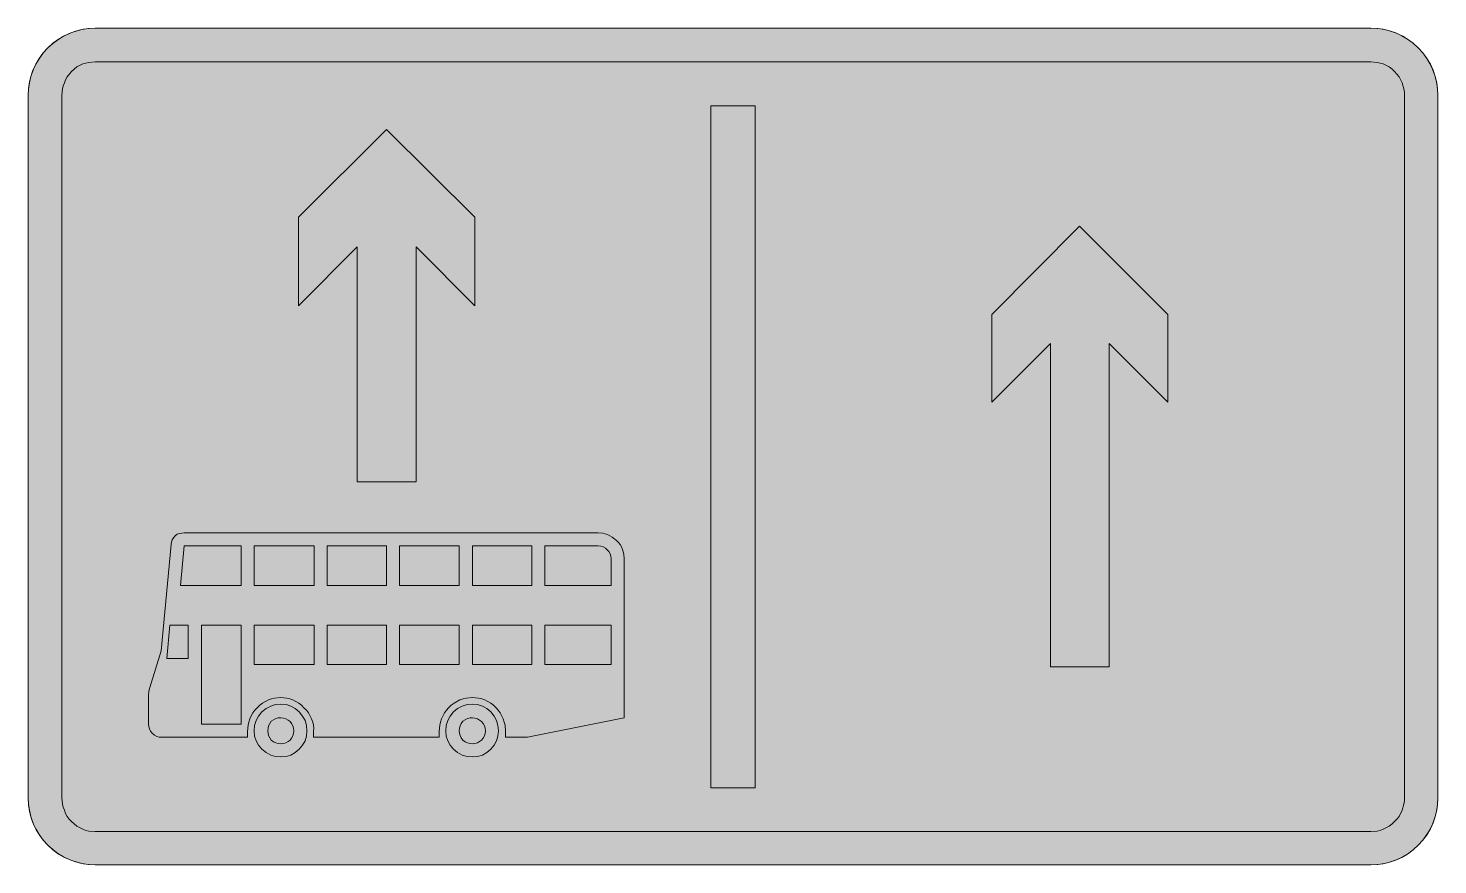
# Model space of a CAD drawing. Header units: metres. Extents: x 71 to 499, y 9 to 263.
import ezdxf

# ---------------------------------------------------------------- set-up
doc = ezdxf.new("R2010")
doc.units = ezdxf.units.M
for name, color, linetype, true_color in [('FILL_BLUE_0000FF', 7, 'Continuous', 0x0000ff), ('FILL_WHITE_FFFFFF', 7, 'Continuous', 0xffffff), ('STROKE_BLUE_0000FF', 7, 'Continuous', 0x0000ff)]:
    doc.layers.add(name, color=color, linetype=linetype, true_color=true_color)

msp = doc.modelspace()

# ---------------------------------------------------------------- hatches: boundary and pattern name
at = {"layer": 'FILL_BLUE_0000FF', "true_color": 0x0000ff}
h = msp.add_hatch(color=7, dxfattribs=at)
h.dxf.hatch_style = 1
h.paths.add_polyline_path([(478.44, 252.72), (480.33, 252.58), (482.22, 252.18), (484.06, 251.21), (484.9, 250.59), (485.64, 249.84), (486.39, 249.03), (487.01, 248.2), (487.98, 246.42), (488.47, 244.53), (488.64, 243.58), (488.7, 242.64), (488.7, 29.34), (488.64, 28.39), (488.47, 27.45), (487.98, 25.56), (487.01, 23.71), (486.39, 22.88), (485.64, 22.14), (484.9, 21.39), (484.06, 20.77), (482.22, 19.8), (481.27, 19.46), (480.33, 19.24), (478.44, 19.08), (91.26, 19.08), (89.37, 19.24), (88.42, 19.46), (87.48, 19.8), (85.7, 20.77), (84.87, 21.39), (84.06, 22.14), (83.39, 22.88), (82.78, 23.71), (82.26, 24.62), (81.9, 25.56), (81.56, 26.5), (81.34, 27.45), (81.18, 29.34), (81.18, 242.64), (81.34, 244.53), (81.56, 245.47), (81.9, 246.42), (82.26, 247.33), (82.78, 248.2), (84.06, 249.84), (84.87, 250.59), (85.7, 251.21), (87.48, 252.18), (89.37, 252.58), (91.26, 252.72), (478.44, 252.72)])
at = {"layer": 'FILL_WHITE_FFFFFF', "true_color": 0xffffff}
h = msp.add_hatch(color=7, dxfattribs=at)
h.dxf.hatch_style = 1
h.paths.add_polyline_path([(89.47, 9.07), (87.64, 9.31), (85.77, 9.76), (83.88, 10.44), (81.92, 11.24), (80.1, 12.28), (78.41, 13.53), (76.86, 14.94), (75.47, 16.49), (74.27, 18.16), (73.24, 19.93), (72.36, 21.78), (71.76, 23.67), (71.3, 25.56), (71.02, 27.45), (70.92, 29.34), (70.92, 242.64), (71.02, 244.45), (71.3, 246.35), (71.76, 248.28), (72.36, 250.2), (73.24, 252.05), (74.27, 253.82), (75.47, 255.49), (76.86, 257.04), (78.41, 258.43), (80.1, 259.63), (81.92, 260.66), (83.88, 261.54), (85.77, 262.22), (87.64, 262.66), (89.47, 262.91), (91.26, 262.98), (478.44, 262.98), (480.33, 262.91), (482.22, 262.66), (484.11, 262.22), (486, 261.54), (487.85, 260.66), (489.62, 259.63), (491.29, 258.43), (492.84, 257.04), (494.25, 255.49), (495.49, 253.82), (496.54, 252.05), (497.34, 250.2), (498.02, 248.28), (498.46, 246.35), (498.71, 244.45), (498.78, 242.64), (498.78, 29.34), (498.71, 27.45), (498.46, 25.56), (498.02, 23.67), (497.34, 21.78), (496.54, 19.93), (495.49, 18.16), (494.25, 16.49), (492.84, 14.94), (491.29, 13.53), (489.62, 12.28), (487.85, 11.24), (486, 10.44), (484.11, 9.76), (482.22, 9.31), (480.33, 9.07), (478.44, 9), (91.26, 9), (89.47, 9.07)])
h = msp.add_hatch(color=7, dxfattribs=at)
h.dxf.hatch_style = 1
h.paths.add_polyline_path([(291.6, 239.4), (291.6, 32.4), (278.1, 32.4), (278.1, 239.4), (291.6, 239.4)])
h = msp.add_hatch(color=7, dxfattribs=at)
h.dxf.hatch_style = 1
h.paths.add_polyline_path([(206.46, 178.74), (188.64, 196.56), (188.64, 125.28), (170.82, 125.28), (170.82, 196.56), (153, 178.74), (153, 205.56), (179.64, 232.2), (206.46, 205.56), (206.46, 178.74)])
h = msp.add_hatch(color=7, dxfattribs=at)
h.dxf.hatch_style = 1
h.paths.add_polyline_path([(416.88, 149.4), (399.06, 167.22), (399.06, 69.12), (381.24, 69.12), (381.24, 167.22), (363.42, 149.4), (363.42, 176.04), (390.06, 202.86), (416.88, 176.04), (416.88, 149.4)])
h = msp.add_hatch(color=7, dxfattribs=at)
h.dxf.hatch_style = 1
h.paths.add_polyline_path([(207.63, 59.6), (205.74, 59.76), (203.85, 59.6), (202.9, 59.38), (201.96, 59.04), (200.18, 58.07), (199.35, 57.45), (198.54, 56.7), (197.9, 55.96), (197.32, 55.12), (196.38, 53.28), (196.04, 52.33), (195.82, 51.39), (195.66, 49.5), (195.66, 47.7), (157.5, 47.7), (157.5, 49.5), (157.57, 50.44), (157.5, 51.39), (157.3, 52.33), (156.96, 53.28), (155.99, 55.12), (155.37, 55.96), (154.62, 56.7), (153.88, 57.45), (153.04, 58.07), (151.2, 59.04), (150.33, 59.38), (149.4, 59.6), (147.6, 59.76), (145.71, 59.6), (144.76, 59.38), (143.82, 59.04), (142.04, 58.07), (141.21, 57.45), (140.4, 56.7), (139.73, 55.96), (139.12, 55.12), (138.6, 54.22), (138.24, 53.28), (137.9, 52.33), (137.68, 51.39), (137.52, 49.5), (137.52, 47.7), (111.42, 47.7), (110.72, 47.77), (109.98, 47.99), (109.24, 48.38), (108.54, 48.96), (108.07, 49.56), (107.73, 50.24), (107.53, 50.96), (107.46, 51.66), (107.46, 60.48), (107.57, 61.72), (107.82, 62.82), (111.24, 73.98), (114.3, 106.2), (114.4, 106.9), (114.66, 107.62), (115.06, 108.3), (115.56, 108.9), (116.16, 109.34), (116.84, 109.62), (118.26, 109.8), (243.9, 109.8), (245.3, 109.66), (246.76, 109.24), (248.18, 108.51), (249.48, 107.46), (250.09, 106.89), (250.58, 106.24), (250.97, 105.54), (251.28, 104.76), (251.68, 103.32), (251.82, 101.88), (251.82, 53.64), (222.48, 47.7), (215.82, 47.7), (215.82, 49.5), (215.66, 51.39), (215.44, 52.33), (215.1, 53.28), (214.15, 55.12), (213.58, 55.96), (212.94, 56.7), (212.13, 57.45), (211.3, 58.07), (209.52, 59.04), (208.57, 59.38), (207.63, 59.6)])
h.paths.add_polyline_path([(247.86, 69.84), (247.86, 81.72), (227.7, 81.72), (227.7, 69.84), (247.86, 69.84)], flags=16)
h.paths.add_polyline_path([(205.74, 69.84), (223.74, 69.84), (223.74, 81.72), (205.74, 81.72), (205.74, 69.84)], flags=16)
h.paths.add_polyline_path([(183.6, 81.72), (183.6, 69.84), (201.78, 69.84), (201.78, 81.72), (183.6, 81.72)], flags=16)
h.paths.add_polyline_path([(179.64, 81.72), (161.64, 81.72), (161.64, 69.84), (179.64, 69.84), (179.64, 81.72)], flags=16)
h.paths.add_polyline_path([(157.68, 69.84), (157.68, 81.72), (139.5, 81.72), (139.5, 69.84), (157.68, 69.84)], flags=16)
h.paths.add_polyline_path([(123.48, 51.66), (135.54, 51.66), (135.54, 81.72), (123.48, 81.72), (123.48, 51.66)], flags=16)
h.paths.add_polyline_path([(113.04, 71.64), (119.52, 71.64), (119.52, 81.72), (113.94, 81.72), (113.04, 71.64)], flags=16)
h.paths.add_polyline_path([(118.26, 105.84), (117.18, 93.78), (135.54, 93.78), (135.54, 105.84), (118.26, 105.84)], flags=16)
h.paths.add_polyline_path([(157.68, 93.78), (157.68, 105.84), (139.5, 105.84), (139.5, 93.78), (157.68, 93.78)], flags=16)
h.paths.add_polyline_path([(161.64, 93.78), (179.64, 93.78), (179.64, 105.84), (161.64, 105.84), (161.64, 93.78)], flags=16)
h.paths.add_polyline_path([(183.6, 105.84), (183.6, 93.78), (201.78, 93.78), (201.78, 105.84), (183.6, 105.84)], flags=16)
h.paths.add_polyline_path([(205.74, 93.78), (223.74, 93.78), (223.74, 105.84), (205.74, 105.84), (205.74, 93.78)], flags=16)
h.paths.add_polyline_path([(247.86, 101.88), (247.78, 102.67), (247.54, 103.41), (247.18, 104.08), (246.69, 104.67), (246.1, 105.16), (245.43, 105.52), (244.69, 105.76), (243.9, 105.84), (227.7, 105.84), (227.7, 93.78), (247.86, 93.78), (247.86, 101.88)], flags=16)
h = msp.add_hatch(color=7, dxfattribs=at)
h.dxf.hatch_style = 1
h.paths.add_polyline_path([(154.96, 46.62), (154.23, 45.28), (153.18, 44.1), (152, 43.05), (150.66, 42.32), (149.18, 41.9), (147.6, 41.76), (146.02, 41.9), (144.52, 42.32), (143.12, 43.05), (141.84, 44.1), (140.87, 45.28), (140.13, 46.62), (139.66, 48.1), (139.5, 49.68), (139.66, 51.26), (140.13, 52.76), (140.87, 54.16), (141.84, 55.44), (143.12, 56.41), (144.52, 57.15), (146.02, 57.62), (147.6, 57.78), (149.18, 57.62), (150.66, 57.15), (152, 56.41), (153.18, 55.44), (154.23, 54.16), (154.96, 52.76), (155.38, 51.26), (155.52, 49.68), (155.38, 48.1), (154.96, 46.62)])
h.paths.add_polyline_path([(151.24, 51.21), (150.88, 51.88), (150.39, 52.47), (149.8, 52.96), (149.13, 53.32), (148.39, 53.56), (147.6, 53.64), (146.82, 53.57), (146.09, 53.37), (145.4, 53.03), (144.72, 52.56), (144.25, 51.88), (143.91, 51.19), (143.71, 50.46), (143.64, 49.68), (143.71, 48.98), (143.91, 48.24), (144.25, 47.5), (144.72, 46.8), (145.4, 46.33), (146.09, 45.99), (146.82, 45.79), (147.6, 45.72), (148.39, 45.8), (149.13, 46.03), (149.8, 46.4), (150.39, 46.89), (150.88, 47.48), (151.24, 48.15), (151.48, 48.89), (151.56, 49.68), (151.48, 50.47), (151.24, 51.21)], flags=16)
h = msp.add_hatch(color=7, dxfattribs=at)
h.dxf.hatch_style = 1
h.paths.add_polyline_path([(213.1, 46.62), (212.37, 45.28), (211.32, 44.1), (210.14, 43.05), (208.8, 42.32), (207.32, 41.9), (205.74, 41.76), (204.16, 41.9), (202.66, 42.32), (201.26, 43.05), (199.98, 44.1), (199.01, 45.28), (198.27, 46.62), (197.8, 48.1), (197.64, 49.68), (197.8, 51.26), (198.27, 52.76), (199.01, 54.16), (199.98, 55.44), (201.26, 56.41), (202.66, 57.15), (204.16, 57.62), (205.74, 57.78), (207.32, 57.62), (208.8, 57.15), (210.14, 56.41), (211.32, 55.44), (212.37, 54.16), (213.1, 52.76), (213.52, 51.26), (213.66, 49.68), (213.52, 48.1), (213.1, 46.62)])
h.paths.add_polyline_path([(209.38, 51.21), (209.02, 51.88), (208.53, 52.47), (207.94, 52.96), (207.27, 53.32), (206.53, 53.56), (205.74, 53.64), (205.04, 53.57), (204.3, 53.37), (203.56, 53.03), (202.86, 52.56), (202.39, 51.88), (202.05, 51.19), (201.85, 50.46), (201.78, 49.68), (201.85, 48.98), (202.05, 48.24), (202.39, 47.5), (202.86, 46.8), (203.54, 46.33), (204.23, 45.99), (204.96, 45.79), (205.74, 45.72), (206.53, 45.8), (207.27, 46.03), (207.94, 46.4), (208.53, 46.89), (209.02, 47.48), (209.38, 48.15), (209.62, 48.89), (209.7, 49.68), (209.62, 50.47), (209.38, 51.21)], flags=16)

# ---------------------------------------------------------------- linework, layer by layer
at = {"layer": 'FILL_BLUE_0000FF', "lineweight": 0, "true_color": 0x0000ff}
msp.add_lwpolyline([(478.44, 252.72), (480.33, 252.58), (482.22, 252.18), (484.06, 251.21), (484.9, 250.59), (485.64, 249.84), (486.39, 249.03), (487.01, 248.2), (487.98, 246.42), (488.47, 244.53), (488.64, 243.58), (488.7, 242.64), (488.7, 29.34), (488.64, 28.39), (488.47, 27.45), (487.98, 25.56), (487.01, 23.71), (486.39, 22.88), (485.64, 22.14), (484.9, 21.39), (484.06, 20.77), (482.22, 19.8), (481.27, 19.46), (480.33, 19.24), (478.44, 19.08), (91.26, 19.08), (89.37, 19.24), (88.42, 19.46), (87.48, 19.8), (85.7, 20.77), (84.87, 21.39), (84.06, 22.14), (83.39, 22.88), (82.78, 23.71), (82.26, 24.62), (81.9, 25.56), (81.56, 26.5), (81.34, 27.45), (81.18, 29.34), (81.18, 242.64), (81.34, 244.53), (81.56, 245.47), (81.9, 246.42), (82.26, 247.33), (82.78, 248.2), (84.06, 249.84), (84.87, 250.59), (85.7, 251.21), (87.48, 252.18), (89.37, 252.58), (91.26, 252.72)], close=True, dxfattribs=at)
at = {"layer": 'FILL_WHITE_FFFFFF', "lineweight": 0, "true_color": 0xffffff}
for points in [[(89.47, 9.07), (87.64, 9.31), (85.77, 9.76), (83.88, 10.44), (81.92, 11.24), (80.1, 12.28), (78.41, 13.53), (76.86, 14.94), (75.47, 16.49), (74.27, 18.16), (73.24, 19.93), (72.36, 21.78), (71.76, 23.67), (71.3, 25.56), (71.02, 27.45), (70.92, 29.34), (70.92, 242.64), (71.02, 244.45), (71.3, 246.35), (71.76, 248.28), (72.36, 250.2), (73.24, 252.05), (74.27, 253.82), (75.47, 255.49), (76.86, 257.04), (78.41, 258.43), (80.1, 259.63), (81.92, 260.66), (83.88, 261.54), (85.77, 262.22), (87.64, 262.66), (89.47, 262.91), (91.26, 262.98), (478.44, 262.98), (480.33, 262.91), (482.22, 262.66), (484.11, 262.22), (486, 261.54), (487.85, 260.66), (489.62, 259.63), (491.29, 258.43), (492.84, 257.04), (494.25, 255.49), (495.49, 253.82), (496.54, 252.05), (497.34, 250.2), (498.02, 248.28), (498.46, 246.35), (498.71, 244.45), (498.78, 242.64), (498.78, 29.34), (498.71, 27.45), (498.46, 25.56), (498.02, 23.67), (497.34, 21.78), (496.54, 19.93), (495.49, 18.16), (494.25, 16.49), (492.84, 14.94), (491.29, 13.53), (489.62, 12.28), (487.85, 11.24), (486, 10.44), (484.11, 9.76), (482.22, 9.31), (480.33, 9.07), (478.44, 9), (91.26, 9)], [(291.6, 239.4), (291.6, 32.4), (278.1, 32.4), (278.1, 239.4)], [(206.46, 178.74), (188.64, 196.56), (188.64, 125.28), (170.82, 125.28), (170.82, 196.56), (153, 178.74), (153, 205.56), (179.64, 232.2), (206.46, 205.56)], [(416.88, 149.4), (399.06, 167.22), (399.06, 69.12), (381.24, 69.12), (381.24, 167.22), (363.42, 149.4), (363.42, 176.04), (390.06, 202.86), (416.88, 176.04)], [(207.63, 59.6), (205.74, 59.76), (203.85, 59.6), (202.9, 59.38), (201.96, 59.04), (200.18, 58.07), (199.35, 57.45), (198.54, 56.7), (197.9, 55.96), (197.32, 55.12), (196.38, 53.28), (196.04, 52.33), (195.82, 51.39), (195.66, 49.5), (195.66, 47.7), (157.5, 47.7), (157.5, 49.5), (157.57, 50.44), (157.5, 51.39), (157.3, 52.33), (156.96, 53.28), (155.99, 55.12), (155.37, 55.96), (154.62, 56.7), (153.88, 57.45), (153.04, 58.07), (151.2, 59.04), (150.33, 59.38), (149.4, 59.6), (147.6, 59.76), (145.71, 59.6), (144.76, 59.38), (143.82, 59.04), (142.04, 58.07), (141.21, 57.45), (140.4, 56.7), (139.73, 55.96), (139.12, 55.12), (138.6, 54.22), (138.24, 53.28), (137.9, 52.33), (137.68, 51.39), (137.52, 49.5), (137.52, 47.7), (111.42, 47.7), (110.72, 47.77), (109.98, 47.99), (109.24, 48.38), (108.54, 48.96), (108.07, 49.56), (107.73, 50.24), (107.53, 50.96), (107.46, 51.66), (107.46, 60.48), (107.57, 61.72), (107.82, 62.82), (111.24, 73.98), (114.3, 106.2), (114.4, 106.9), (114.66, 107.62), (115.06, 108.3), (115.56, 108.9), (116.16, 109.34), (116.84, 109.62), (118.26, 109.8), (243.9, 109.8), (245.3, 109.66), (246.76, 109.24), (248.18, 108.51), (249.48, 107.46), (250.09, 106.89), (250.58, 106.24), (250.97, 105.54), (251.28, 104.76), (251.68, 103.32), (251.82, 101.88), (251.82, 53.64), (222.48, 47.7), (215.82, 47.7), (215.82, 49.5), (215.66, 51.39), (215.44, 52.33), (215.1, 53.28), (214.15, 55.12), (213.58, 55.96), (212.94, 56.7), (212.13, 57.45), (211.3, 58.07), (209.52, 59.04), (208.57, 59.38)], [(118.26, 105.84), (117.18, 93.78), (135.54, 93.78), (135.54, 105.84)], [(157.68, 93.78), (157.68, 105.84), (139.5, 105.84), (139.5, 93.78)], [(161.64, 93.78), (179.64, 93.78), (179.64, 105.84), (161.64, 105.84)], [(183.6, 105.84), (183.6, 93.78), (201.78, 93.78), (201.78, 105.84)], [(205.74, 93.78), (223.74, 93.78), (223.74, 105.84), (205.74, 105.84)], [(247.86, 101.88), (247.78, 102.67), (247.54, 103.41), (247.18, 104.08), (246.69, 104.67), (246.1, 105.16), (245.43, 105.52), (244.69, 105.76), (243.9, 105.84), (227.7, 105.84), (227.7, 93.78), (247.86, 93.78)], [(113.04, 71.64), (119.52, 71.64), (119.52, 81.72), (113.94, 81.72)], [(123.48, 51.66), (135.54, 51.66), (135.54, 81.72), (123.48, 81.72)], [(157.68, 69.84), (157.68, 81.72), (139.5, 81.72), (139.5, 69.84)], [(179.64, 81.72), (161.64, 81.72), (161.64, 69.84), (179.64, 69.84)], [(183.6, 81.72), (183.6, 69.84), (201.78, 69.84), (201.78, 81.72)], [(205.74, 69.84), (223.74, 69.84), (223.74, 81.72), (205.74, 81.72)], [(247.86, 69.84), (247.86, 81.72), (227.7, 81.72), (227.7, 69.84)], [(154.96, 46.62), (154.23, 45.28), (153.18, 44.1), (152, 43.05), (150.66, 42.32), (149.18, 41.9), (147.6, 41.76), (146.02, 41.9), (144.52, 42.32), (143.12, 43.05), (141.84, 44.1), (140.87, 45.28), (140.13, 46.62), (139.66, 48.1), (139.5, 49.68), (139.66, 51.26), (140.13, 52.76), (140.87, 54.16), (141.84, 55.44), (143.12, 56.41), (144.52, 57.15), (146.02, 57.62), (147.6, 57.78), (149.18, 57.62), (150.66, 57.15), (152, 56.41), (153.18, 55.44), (154.23, 54.16), (154.96, 52.76), (155.38, 51.26), (155.52, 49.68), (155.38, 48.1)], [(213.1, 46.62), (212.37, 45.28), (211.32, 44.1), (210.14, 43.05), (208.8, 42.32), (207.32, 41.9), (205.74, 41.76), (204.16, 41.9), (202.66, 42.32), (201.26, 43.05), (199.98, 44.1), (199.01, 45.28), (198.27, 46.62), (197.8, 48.1), (197.64, 49.68), (197.8, 51.26), (198.27, 52.76), (199.01, 54.16), (199.98, 55.44), (201.26, 56.41), (202.66, 57.15), (204.16, 57.62), (205.74, 57.78), (207.32, 57.62), (208.8, 57.15), (210.14, 56.41), (211.32, 55.44), (212.37, 54.16), (213.1, 52.76), (213.52, 51.26), (213.66, 49.68), (213.52, 48.1)], [(151.24, 51.21), (150.88, 51.88), (150.39, 52.47), (149.8, 52.96), (149.13, 53.32), (148.39, 53.56), (147.6, 53.64), (146.82, 53.57), (146.09, 53.37), (145.4, 53.03), (144.72, 52.56), (144.25, 51.88), (143.91, 51.19), (143.71, 50.46), (143.64, 49.68), (143.71, 48.98), (143.91, 48.24), (144.25, 47.5), (144.72, 46.8), (145.4, 46.33), (146.09, 45.99), (146.82, 45.79), (147.6, 45.72), (148.39, 45.8), (149.13, 46.03), (149.8, 46.4), (150.39, 46.89), (150.88, 47.48), (151.24, 48.15), (151.48, 48.89), (151.56, 49.68), (151.48, 50.47)], [(209.38, 51.21), (209.02, 51.88), (208.53, 52.47), (207.94, 52.96), (207.27, 53.32), (206.53, 53.56), (205.74, 53.64), (205.04, 53.57), (204.3, 53.37), (203.56, 53.03), (202.86, 52.56), (202.39, 51.88), (202.05, 51.19), (201.85, 50.46), (201.78, 49.68), (201.85, 48.98), (202.05, 48.24), (202.39, 47.5), (202.86, 46.8), (203.54, 46.33), (204.23, 45.99), (204.96, 45.79), (205.74, 45.72), (206.53, 45.8), (207.27, 46.03), (207.94, 46.4), (208.53, 46.89), (209.02, 47.48), (209.38, 48.15), (209.62, 48.89), (209.7, 49.68), (209.62, 50.47)]]:
    msp.add_lwpolyline(points, close=True, dxfattribs=at)
at = {"layer": 'STROKE_BLUE_0000FF', "lineweight": 0, "true_color": 0x0000ff}
for points in [[(91.26, 262.98), (89.19, 262.87), (87.18, 262.56), (85.24, 262.06), (83.37, 261.37), (81.6, 260.51), (79.92, 259.49), (78.35, 258.31), (76.9, 256.99), (75.59, 255.55), (74.41, 253.98), (73.39, 252.3), (72.53, 250.53), (71.84, 248.66), (71.34, 246.72), (71.03, 244.71), (70.92, 242.64)], [(478.44, 262.98), (91.26, 262.98)], [(498.78, 242.64), (498.68, 244.71), (498.37, 246.72), (497.87, 248.66), (497.2, 250.53), (496.35, 252.3), (495.33, 253.98), (494.17, 255.55), (492.86, 256.99), (491.42, 258.31), (489.86, 259.49), (488.18, 260.51), (486.4, 261.37), (484.53, 262.06), (482.57, 262.56), (480.54, 262.87), (478.44, 262.98)], [(70.92, 242.64), (70.92, 29.34)], [(498.78, 29.34), (498.78, 242.64)], [(70.92, 29.34), (71.03, 27.24), (71.34, 25.21), (71.84, 23.25), (72.53, 21.38), (73.39, 19.6), (74.41, 17.92), (75.59, 16.36), (76.9, 14.92), (78.35, 13.61), (79.92, 12.45), (81.6, 11.43), (83.37, 10.58), (85.24, 9.91), (87.18, 9.41), (89.19, 9.1), (91.26, 9)], [(478.44, 9), (480.54, 9.1), (482.57, 9.41), (484.53, 9.91), (486.4, 10.58), (488.18, 11.43), (489.86, 12.45), (491.42, 13.61), (492.86, 14.92), (494.17, 16.36), (495.33, 17.92), (496.35, 19.6), (497.2, 21.38), (497.87, 23.25), (498.37, 25.21), (498.68, 27.24), (498.78, 29.34)], [(91.26, 9), (478.44, 9)]]:
    msp.add_lwpolyline(points, dxfattribs=at)

doc.saveas('drawing.dxf')
